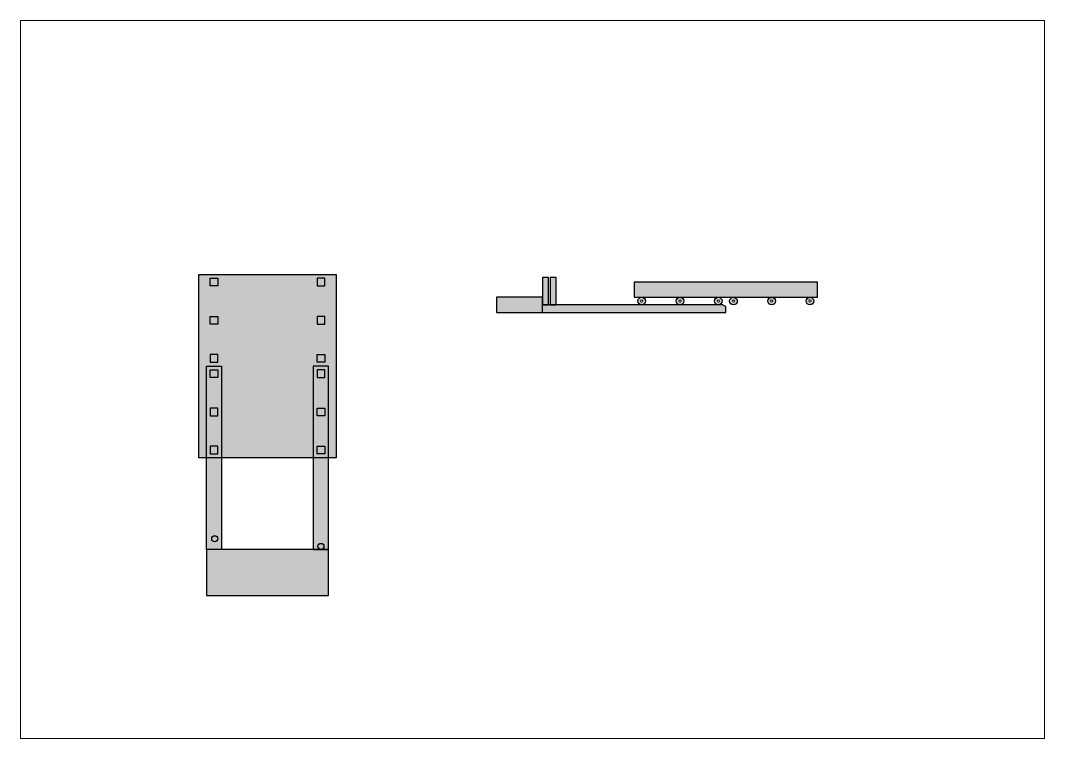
# Paper-space layout 'rails' of a CAD drawing. Header units: millimetres. Extents: x 29 to 262, y 20 to 183.
# The model-space entities are those that its viewports show. They can reach past a viewport. Long polylines and large blocks are cut down to what shows.
import ezdxf

# ---------------------------------------------------------------- set-up
doc = ezdxf.new("R2010")
doc.units = ezdxf.units.MM
doc.layers.add('rails', color=20, linetype='Continuous')
doc.layers.add('supports', color=90, linetype='Continuous')

msp = doc.modelspace()

# ---------------------------------------------------------------- hatches: boundary and pattern name
at = {"layer": 'rails', "true_color": 0xa953a0, "transparency": 33554457}
h = msp.add_hatch(color=215, dxfattribs=at)
h.paths.add_polyline_path([(23, 37), (24, 37), (24, 31), (24.5, 31), (24.5, 43), (15.5, 43), (15.5, 31), (16, 31), (16, 37), (17, 37), (17, 31), (23, 31)])
h.paths.add_polyline_path([(16.75, 37.25), (16.25, 37.25), (16.25, 37.75), (16.75, 37.75)], flags=16)
h.paths.add_polyline_path([(23.25, 37.25), (23.25, 37.75), (23.75, 37.75), (23.75, 37.25)], flags=16)
h.paths.add_polyline_path([(16.75, 39.75), (16.25, 39.75), (16.25, 40.25), (16.75, 40.25)], flags=16)
h.paths.add_polyline_path([(23.25, 39.75), (23.25, 40.25), (23.75, 40.25), (23.75, 39.75)], flags=16)
h.paths.add_polyline_path([(16.75, 42.25), (16.25, 42.25), (16.25, 42.75), (16.75, 42.75)], flags=16)
h.paths.add_polyline_path([(23.25, 42.25), (23.25, 42.75), (23.75, 42.75), (23.75, 42.25)], flags=16)
at = {"layer": 'rails', "true_color": 0x991b1e, "transparency": 33554477}
h = msp.add_hatch(color=244, dxfattribs=at)
h.paths.add_polyline_path([(16.75, 34.25), (16.25, 34.25), (16.25, 33.75), (16.75, 33.75)])
h.paths.add_polyline_path([(16.75, 36.75), (16.25, 36.75), (16.25, 36.25), (16.75, 36.25)])
h.paths.add_polyline_path([(16.75, 37.75), (16.25, 37.75), (16.25, 37.25), (16.75, 37.25)])
h.paths.add_polyline_path([(16.75, 31.75), (16.25, 31.75), (16.25, 31.25), (16.75, 31.25)])
h.paths.add_polyline_path([(23.75, 31.75), (23.25, 31.75), (23.25, 31.25), (23.75, 31.25)])
h.paths.add_polyline_path([(23.75, 34.25), (23.25, 34.25), (23.25, 33.75), (23.75, 33.75)])
h.paths.add_polyline_path([(23.75, 36.75), (23.25, 36.75), (23.25, 36.25), (23.75, 36.25)])
h.paths.add_polyline_path([(23.75, 37.75), (23.25, 37.75), (23.25, 37.25), (23.75, 37.25)])
h.paths.add_polyline_path([(16.75, 40.25), (16.25, 40.25), (16.25, 39.75), (16.75, 39.75)])
h.paths.add_polyline_path([(16.75, 42.75), (16.25, 42.75), (16.25, 42.25), (16.75, 42.25)])
h.paths.add_polyline_path([(23.75, 42.75), (23.25, 42.75), (23.25, 42.25), (23.75, 42.25)])
h.paths.add_polyline_path([(23.75, 40.25), (23.25, 40.25), (23.25, 39.75), (23.75, 39.75)])
at = {"layer": 'rails', "transparency": 33554457}
h = msp.add_hatch(color=256, dxfattribs=at)
h.paths.add_polyline_path([(38, 41.5), (35, 41.5), (35, 40.5), (38, 40.5)])
h.paths.add_polyline_path([(50, 40.8563, 0.28407904), (49.96091, 40.91954), (49.81493, 40.99253, 0.11643382), (49.78331, 41), (38, 41), (38, 40.5), (50, 40.5)])
h.paths.add_polyline_path([(38.9, 42.8), (38.5, 42.8), (38.5, 41), (38.9, 41)])
h.paths.add_polyline_path([(38.4, 42.8), (38, 42.8), (38, 41), (38.4, 41)])
h.paths.add_polyline_path([(44.75, 41.25, 1), (44.25, 41.25, 1)])
h.paths.add_polyline_path([(44.425, 41.25, -1), (44.575, 41.25, -1)], flags=0)
h.paths.add_polyline_path([(47.25, 41.25, 1), (46.75, 41.25, 1)])
h.paths.add_polyline_path([(46.925, 41.25, -1), (47.075, 41.25, -1)], flags=0)
h.paths.add_polyline_path([(49.75, 41.25, 1), (49.25, 41.25, 1)])
h.paths.add_polyline_path([(49.425, 41.25, -1), (49.575, 41.25, -1)], flags=0)
h.paths.add_polyline_path([(50.75, 41.25, 1), (50.25, 41.25, 1)])
h.paths.add_polyline_path([(50.425, 41.25, -1), (50.575, 41.25, -1)], flags=0)
h.paths.add_polyline_path([(53.25, 41.25, 1), (52.75, 41.25, 1)])
h.paths.add_polyline_path([(52.925, 41.25, -1), (53.075, 41.25, -1)], flags=0)
h.paths.add_polyline_path([(53.075, 41.25, 1), (52.925, 41.25, 1)], flags=16)
h.paths.add_polyline_path([(50.575, 41.25, 1), (50.425, 41.25, 1)], flags=16)
h.paths.add_polyline_path([(49.575, 41.25, 1), (49.425, 41.25, 1)], flags=16)
h.paths.add_polyline_path([(47.075, 41.25, 1), (46.925, 41.25, 1)], flags=16)
h.paths.add_polyline_path([(44.575, 41.25, 1), (44.425, 41.25, 1)], flags=16)
h.paths.add_polyline_path([(55.75, 41.25, 1), (55.25, 41.25, 1)])
h.paths.add_polyline_path([(55.425, 41.25, -1), (55.575, 41.25, -1)], flags=0)
h.paths.add_polyline_path([(55.575, 41.25, 1), (55.425, 41.25, 1)], flags=16)
at = {"layer": 'rails', "true_color": 0xd19cc7, "transparency": 33554523}
msp.add_hatch(color=9, dxfattribs=at).paths.add_polyline_path([(56, 41.5), (56, 42.5), (44, 42.5), (44, 41.5)])
at = {"layer": 'rails', "transparency": 33554457}
h = msp.add_hatch(color=256, dxfattribs=at)
h.paths.add_polyline_path([(17, 31), (16, 31), (16, 25), (17, 25)])
h.paths.add_polyline_path([(17, 37), (16, 37), (16, 31), (17, 31)])
h.paths.add_polyline_path([(16.75, 31.75), (16.75, 31.25), (16.25, 31.25), (16.25, 31.75)], flags=16)
h.paths.add_polyline_path([(16.25, 33.75), (16.25, 34.25), (16.75, 34.25), (16.75, 33.75)], flags=16)
h.paths.add_polyline_path([(16.25, 36.25), (16.25, 36.75), (16.75, 36.75), (16.75, 36.25)], flags=16)
h.paths.add_polyline_path([(24, 31), (23, 31), (23, 25), (24, 25)])
h.paths.add_polyline_path([(24, 37), (23, 37), (23, 31), (24, 31)])
h.paths.add_polyline_path([(23.75, 31.75), (23.75, 31.25), (23.25, 31.25), (23.25, 31.75)], flags=16)
h.paths.add_polyline_path([(23.25, 33.75), (23.25, 34.25), (23.75, 34.25), (23.75, 33.75)], flags=16)
h.paths.add_polyline_path([(23.25, 36.25), (23.25, 36.75), (23.75, 36.75), (23.75, 36.25)], flags=16)
msp.add_hatch(color=256, dxfattribs=at).paths.add_polyline_path([(24, 25), (16, 25), (16, 22), (24, 22)])

# ---------------------------------------------------------------- linework, layer by layer
at = {"layer": 'rails', "transparency": 33554664}
for p, q in [((49.78331, 41), (38, 41)), ((49.81493, 40.99253), (49.96091, 40.91954)), ((38, 40.5), (50, 40.5)), ((50, 40.5), (50, 40.8563))]:
    msp.add_line(p, q, dxfattribs=at)
for points in [[(24.5, 31), (15.5, 31), (15.5, 43), (24.5, 43), (24.5, 31)], [(16.25, 42.75), (16.75, 42.75), (16.75, 42.25), (16.25, 42.25), (16.25, 42.75)], [(23.75, 42.75), (23.25, 42.75), (23.25, 42.25), (23.75, 42.25), (23.75, 42.75)], [(38, 42.8), (38, 41), (38, 41), (38.4, 41), (38.4, 42.8), (38, 42.8)], [(38.5, 42.8), (38.5, 41), (38.5, 41), (38.9, 41), (38.9, 42.8), (38.5, 42.8)], [(56, 42.5), (44, 42.5), (44, 41.5), (56, 41.5), (56, 42.5)], [(16.25, 40.25), (16.75, 40.25), (16.75, 39.75), (16.25, 39.75), (16.25, 40.25)], [(23.75, 40.25), (23.25, 40.25), (23.25, 39.75), (23.75, 39.75), (23.75, 40.25)], [(16.25, 37.25), (16.75, 37.25), (16.75, 37.75), (16.25, 37.75), (16.25, 37.25)], [(23.75, 37.25), (23.25, 37.25), (23.25, 37.75), (23.75, 37.75), (23.75, 37.25)], [(16, 37), (17, 37), (17, 25), (16, 25), (16, 37)], [(24, 37), (23, 37), (23, 25), (24, 25), (24, 37)], [(16.25, 36.75), (16.75, 36.75), (16.75, 36.25), (16.25, 36.25), (16.25, 36.75)], [(23.75, 36.75), (23.25, 36.75), (23.25, 36.25), (23.75, 36.25), (23.75, 36.75)], [(16.25, 33.75), (16.75, 33.75), (16.75, 34.25), (16.25, 34.25), (16.25, 33.75)], [(23.75, 33.75), (23.25, 33.75), (23.25, 34.25), (23.75, 34.25), (23.75, 33.75)], [(16.25, 31.25), (16.75, 31.25), (16.75, 31.75), (16.25, 31.75), (16.25, 31.25)], [(23.75, 31.25), (23.25, 31.25), (23.25, 31.75), (23.75, 31.75), (23.75, 31.25)], [(24, 25), (16, 25), (16, 22), (24, 22), (24, 25)]]:
    msp.add_lwpolyline(points, dxfattribs=at)
msp.add_lwpolyline([(35, 40.5), (38, 40.5), (38, 41.5), (35, 41.5)], close=True, dxfattribs=at)
for centre, radius in [((44.5, 41.25), 0.25), ((47, 41.25), 0.25), ((49.5, 41.25), 0.25), ((50.5, 41.25), 0.25), ((53, 41.25), 0.25), ((55.5, 41.25), 0.25), ((16.55, 25.7), 0.2), ((23.5, 25.2), 0.2)]:
    msp.add_circle(centre, radius, dxfattribs=at)
at = {"layer": 'rails', "lineweight": 9, "transparency": 33554664}
for centre in [(44.5, 41.25), (47, 41.25), (49.5, 41.25), (50.5, 41.25), (53, 41.25), (55.5, 41.25)]:
    msp.add_circle(centre, 0.075, dxfattribs=at)
at = {"layer": 'rails', "transparency": 33554664}
for centre, start, end in [((49.78331, 40.92929), 63.4349488, 90), ((49.92929, 40.8563), 0, 63.4349488)]:
    msp.add_arc(centre, 0.07071, start, end, dxfattribs=at)

psp = doc.layouts.new('rails')

# ---------------------------------------------------------------- viewports
at = {"layer": 'supports', "transparency": 33554664, "view_target_point": (22.675, 39.1)}
vp = psp.add_viewport(center=(145.29, 101.83), size=(232.46, 162.9325), view_center_point=(14.67163, -2.97891), view_height=46.9747545, dxfattribs=at)
vp.frozen_layers = ['supports']

doc.saveas('drawing.dxf')
